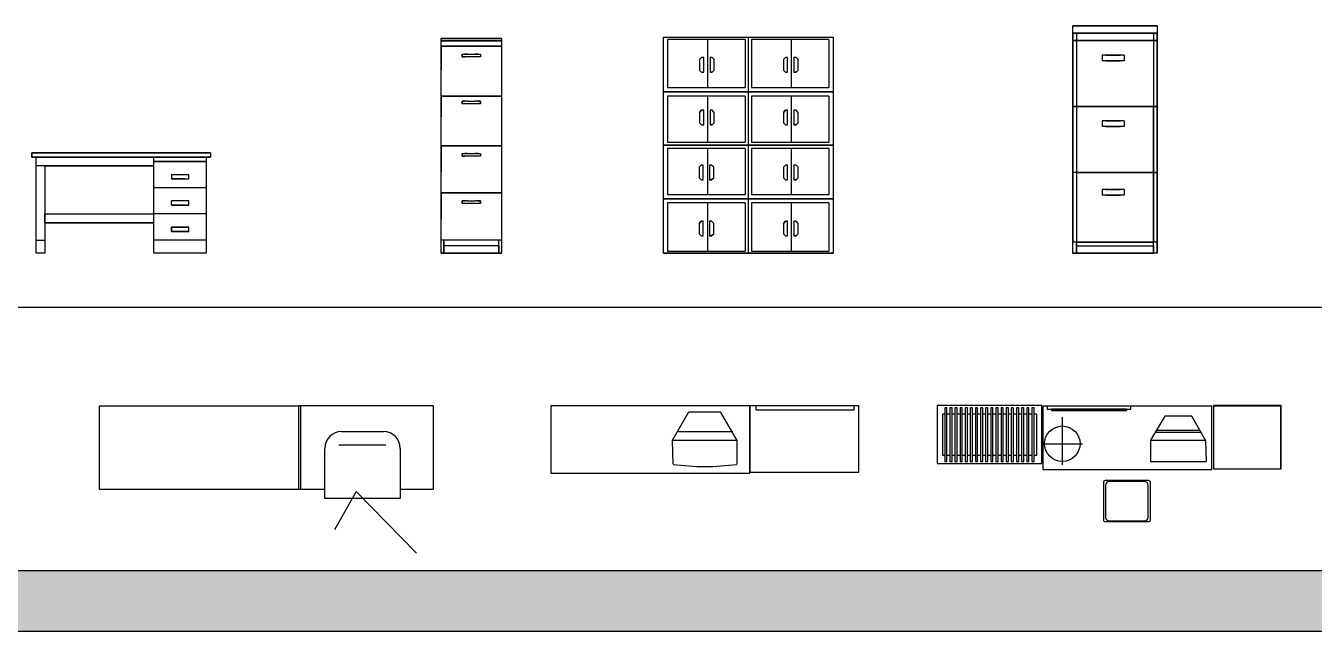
# Model space of a CAD drawing. Header units: millimetres. Extents: x 51491 to 87084, y 5379 to 33460.
# Drawn here: x 59983 to 74741, y 5379 to 12309 of the extents above; entities that cross this region are included whole.
import ezdxf

# ---------------------------------------------------------------- set-up
doc = ezdxf.new("R2010")
doc.units = ezdxf.units.MM
doc.layers.add('www.cad-blocks.net', color=7, linetype='Continuous')
doc.styles.get("Standard").update_dxf_attribs({"font": 'arial.ttf'})

# ---------------------------------------------------------------- blocks, each defined once
blk = doc.blocks.new('A$C37D12EBF')
at = {"linetype": 'Continuous'}
for p, q in [((966, 2604), (0, 2604)), ((0, 2604), (966, 2604)), ((0, 2604), (966, 2604)), ((0, 2604), (966, 2604)), ((0, 2520), (0, 2604)), ((0, 2520), (0, 2604)), ((966, 2520), (0, 2520)), ((966, 2520), (0, 2520)), ((0, 2520), (966, 2520)), ((966, 2520), (0, 2520)), ((966, 2520), (0, 2520)), ((966, 2520), (0, 2520)), ((0, 2436), (0, 2520)), ((0, 2436), (0, 2520)), ((0, 2520), (0, 2436)), ((0, 2436), (0, 2520)), ((42, 2520), (42, 2436)), ((924, 2520), (924, 2436)), ((924, 2520), (924, 2436)), ((924, 2520), (924, 2436)), ((966, 2604), (966, 2520)), ((966, 2604), (966, 2520)), ((966, 0), (966, 2520)), ((966, 2520), (966, 0)), ((966, 2520), (966, 2436)), ((966, 2520), (966, 2436)), ((0, 1680), (0, 2436)), ((0, 1680), (0, 2436)), ((0, 2436), (0, 1680)), ((0, 2436), (0, 1680)), ((0, 2436), (42, 2436)), ((0, 2436), (42, 2436)), ((42, 2436), (0, 2436)), ((42, 2436), (42, 1680)), ((924, 2436), (42, 2436)), ((42, 2436), (924, 2436)), ((924, 2436), (42, 2436)), ((126, 2436), (84, 2436)), ((924, 2436), (924, 1680)), ((924, 2436), (924, 1680)), ((924, 2436), (924, 1680)), ((924, 2436), (966, 2436)), ((924, 2436), (966, 2436)), ((966, 2436), (924, 2436)), ((966, 2436), (966, 1680)), ((966, 2436), (966, 1680)), ((378, 2268), (336, 2268)), ((378, 2268), (336, 2268)), ((378, 2268), (336, 2268)), ((378, 2268), (336, 2268)), ((336, 2268), (336, 2202)), ((420, 2268), (378, 2268)), ((420, 2268), (378, 2268)), ((378, 2268), (420, 2268)), ((420, 2268), (378, 2268)), ((546, 2268), (420, 2268)), ((546, 2268), (420, 2268)), ((546, 2268), (420, 2268)), ((420, 2268), (546, 2268)), ((588, 2268), (546, 2268)), ((588, 2268), (546, 2268)), ((588, 2268), (546, 2268)), ((588, 2268), (546, 2268)), ((588, 2268), (588, 2202)), ((378, 2202), (336, 2202)), ((378, 2202), (336, 2202)), ((378, 2202), (336, 2202)), ((378, 2202), (336, 2202)), ((420, 2202), (378, 2202)), ((378, 2202), (420, 2202)), ((420, 2202), (378, 2202)), ((420, 2202), (378, 2202)), ((420, 2202), (546, 2202)), ((546, 2202), (420, 2202)), ((546, 2202), (420, 2202)), ((546, 2202), (420, 2202)), ((588, 2202), (546, 2202)), ((588, 2202), (546, 2202)), ((588, 2202), (546, 2202)), ((588, 2202), (546, 2202)), ((0, 924), (0, 1680)), ((0, 924), (0, 1680)), ((0, 1680), (0, 924)), ((0, 1680), (0, 924)), ((0, 1680), (42, 1680)), ((0, 1680), (42, 1680)), ((42, 1680), (0, 1680)), ((924, 1680), (42, 1680)), ((42, 1680), (924, 1680)), ((924, 1680), (42, 1680)), ((42, 1680), (42, 924)), ((924, 1680), (924, 924)), ((924, 1680), (924, 924)), ((924, 924), (924, 1680)), ((924, 1680), (966, 1680)), ((924, 1680), (966, 1680)), ((966, 1680), (924, 1680)), ((966, 1680), (966, 924)), ((966, 1680), (966, 924)), ((378, 1517), (336, 1517)), ((378, 1517), (336, 1517)), ((378, 1517), (336, 1517)), ((378, 1517), (336, 1517)), ((336, 1517), (336, 1451)), ((420, 1517), (378, 1517)), ((378, 1517), (420, 1517)), ((420, 1517), (378, 1517)), ((420, 1517), (378, 1517)), ((420, 1517), (546, 1517)), ((546, 1517), (420, 1517)), ((546, 1517), (420, 1517)), ((546, 1517), (420, 1517)), ((588, 1517), (546, 1517)), ((588, 1517), (546, 1517)), ((588, 1517), (546, 1517)), ((588, 1517), (546, 1517)), ((588, 1517), (588, 1451)), ((378, 1451), (336, 1451)), ((378, 1451), (336, 1451)), ((378, 1451), (336, 1451)), ((378, 1451), (336, 1451)), ((420, 1451), (378, 1451)), ((420, 1451), (378, 1451)), ((378, 1451), (420, 1451)), ((420, 1451), (378, 1451)), ((546, 1451), (420, 1451)), ((546, 1451), (420, 1451)), ((546, 1451), (420, 1451)), ((420, 1451), (546, 1451)), ((588, 1451), (546, 1451)), ((588, 1451), (546, 1451)), ((588, 1451), (546, 1451)), ((588, 1451), (546, 1451)), ((0, 126), (0, 924)), ((0, 924), (0, 126)), ((0, 126), (0, 924)), ((0, 126), (0, 924)), ((42, 924), (0, 924)), ((42, 924), (0, 924)), ((42, 924), (0, 924)), ((924, 924), (42, 924)), ((924, 924), (42, 924)), ((42, 924), (924, 924)), ((42, 924), (42, 126)), ((924, 126), (924, 924)), ((924, 924), (924, 126)), ((924, 126), (924, 924)), ((924, 924), (966, 924)), ((966, 924), (924, 924)), ((924, 924), (966, 924)), ((966, 924), (966, 126)), ((966, 126), (966, 924)), ((378, 730), (336, 730)), ((378, 730), (336, 730)), ((378, 730), (336, 730)), ((378, 730), (336, 730)), ((336, 730), (336, 664)), ((378, 664), (336, 664)), ((378, 664), (336, 664)), ((378, 664), (336, 664)), ((378, 664), (336, 664)), ((420, 730), (378, 730)), ((420, 730), (378, 730)), ((378, 730), (420, 730)), ((420, 730), (378, 730)), ((420, 664), (378, 664)), ((378, 664), (420, 664)), ((420, 664), (378, 664)), ((420, 664), (378, 664)), ((546, 730), (420, 730)), ((546, 730), (420, 730)), ((546, 730), (420, 730)), ((420, 730), (546, 730)), ((420, 664), (546, 664)), ((546, 664), (420, 664)), ((546, 664), (420, 664)), ((546, 664), (420, 664)), ((588, 730), (546, 730)), ((588, 730), (546, 730)), ((588, 730), (546, 730)), ((588, 730), (546, 730)), ((588, 664), (546, 664)), ((588, 664), (546, 664)), ((588, 664), (546, 664)), ((588, 664), (546, 664)), ((588, 730), (588, 664)), ((42, 126), (0, 126)), ((42, 126), (0, 126)), ((0, 0), (0, 126)), ((0, 0), (0, 126)), ((966, 0), (0, 0)), ((0, 0), (42, 0)), ((42, 0), (0, 0)), ((924, 126), (42, 126)), ((924, 126), (42, 126)), ((42, 126), (924, 126)), ((42, 126), (924, 126)), ((42, 126), (42, 0)), ((42, 0), (42, 126)), ((42, 84), (924, 84)), ((42, 84), (924, 84)), ((42, 0), (42, 84)), ((42, 0), (42, 84)), ((924, 0), (42, 0)), ((42, 0), (924, 0)), ((966, 126), (924, 126)), ((966, 126), (924, 126)), ((924, 0), (924, 126)), ((924, 0), (924, 126)), ((924, 84), (924, 0)), ((924, 0), (924, 84)), ((966, 0), (924, 0)), ((966, 0), (924, 0))]:
    blk.add_line(p, q, dxfattribs=at)
blk = doc.blocks.new('A$C71880A43')
at = {"linetype": 'Continuous'}
for p, q in [((0, 2472), (984, 2472)), ((0, 2472), (984, 2472)), ((0, 1848), (0, 2472)), ((0, 1848), (0, 2472)), ((936, 2448), (48, 2448)), ((48, 2448), (48, 1896)), ((504, 2448), (504, 1896)), ((936, 2448), (936, 1896)), ((972, 2472), (972, 0)), ((984, 2472), (1944, 2472)), ((984, 2472), (1944, 2472)), ((1896, 2448), (1008, 2448)), ((1008, 2448), (1008, 1896)), ((1464, 2448), (1464, 1896)), ((1896, 2448), (1896, 1896)), ((1944, 2472), (1944, 1848)), ((1944, 2472), (1944, 1848)), ((414, 2217), (438, 2241)), ((438, 2241), (414, 2217)), ((414, 2217), (414, 2097)), ((414, 2217), (414, 2097)), ((462, 2241), (438, 2241)), ((462, 2241), (438, 2241)), ((462, 2073), (462, 2241)), ((462, 2073), (462, 2241)), ((558, 2241), (534, 2241)), ((558, 2241), (534, 2241)), ((534, 2241), (534, 2073)), ((534, 2241), (534, 2073)), ((582, 2217), (558, 2241)), ((582, 2217), (558, 2241)), ((582, 2097), (582, 2217)), ((582, 2097), (582, 2217)), ((1399, 2241), (1375, 2217)), ((1375, 2217), (1399, 2241)), ((1375, 2217), (1375, 2097)), ((1375, 2217), (1375, 2097)), ((1423, 2241), (1399, 2241)), ((1423, 2241), (1399, 2241)), ((1423, 2073), (1423, 2241)), ((1423, 2073), (1423, 2241)), ((1519, 2241), (1495, 2241)), ((1519, 2241), (1495, 2241)), ((1495, 2241), (1495, 2073)), ((1495, 2241), (1495, 2073)), ((1543, 2217), (1519, 2241)), ((1543, 2217), (1519, 2241)), ((1543, 2097), (1543, 2217)), ((1543, 2097), (1543, 2217)), ((414, 2097), (438, 2073)), ((414, 2097), (438, 2073)), ((438, 2073), (462, 2073)), ((438, 2073), (462, 2073)), ((534, 2073), (558, 2073)), ((558, 2073), (534, 2073)), ((582, 2097), (558, 2073)), ((558, 2073), (582, 2097)), ((1375, 2097), (1399, 2073)), ((1375, 2097), (1399, 2073)), ((1399, 2073), (1423, 2073)), ((1399, 2073), (1423, 2073)), ((1519, 2073), (1495, 2073)), ((1495, 2073), (1519, 2073)), ((1519, 2073), (1543, 2097)), ((1543, 2097), (1519, 2073)), ((0, 1248), (0, 1848)), ((0, 1248), (0, 1848)), ((0, 1848), (984, 1848)), ((984, 1848), (0, 1848)), ((984, 1848), (0, 1848)), ((0, 1848), (984, 1848)), ((48, 1896), (936, 1896)), ((48, 1800), (48, 1272)), ((936, 1800), (48, 1800)), ((504, 1800), (504, 1272)), ((936, 1800), (936, 1272)), ((1944, 1848), (984, 1848)), ((984, 1848), (1944, 1848)), ((984, 1848), (1944, 1848)), ((984, 1848), (1944, 1848)), ((1008, 1896), (1896, 1896)), ((1896, 1800), (1008, 1800)), ((1008, 1800), (1008, 1272)), ((1464, 1800), (1464, 1272)), ((1896, 1800), (1896, 1272)), ((1944, 1848), (1944, 1248)), ((1944, 1848), (1944, 1248)), ((438, 1637), (414, 1613)), ((414, 1613), (438, 1637)), ((462, 1637), (438, 1637)), ((462, 1637), (438, 1637)), ((462, 1469), (462, 1637)), ((462, 1469), (462, 1637)), ((558, 1637), (534, 1637)), ((558, 1637), (534, 1637)), ((534, 1637), (534, 1469)), ((534, 1637), (534, 1469)), ((582, 1613), (558, 1637)), ((582, 1613), (558, 1637)), ((1375, 1613), (1399, 1637)), ((1399, 1637), (1375, 1613)), ((1423, 1637), (1399, 1637)), ((1423, 1637), (1399, 1637)), ((1423, 1469), (1423, 1637)), ((1423, 1469), (1423, 1637)), ((1519, 1637), (1495, 1637)), ((1519, 1637), (1495, 1637)), ((1495, 1637), (1495, 1469)), ((1495, 1637), (1495, 1469)), ((1543, 1613), (1519, 1637)), ((1543, 1613), (1519, 1637)), ((414, 1613), (414, 1493)), ((414, 1613), (414, 1493)), ((414, 1493), (438, 1469)), ((414, 1493), (438, 1469)), ((558, 1469), (582, 1493)), ((582, 1493), (558, 1469)), ((582, 1493), (582, 1613)), ((582, 1493), (582, 1613)), ((1375, 1613), (1375, 1493)), ((1375, 1613), (1375, 1493)), ((1375, 1493), (1399, 1469)), ((1375, 1493), (1399, 1469)), ((1543, 1493), (1519, 1469)), ((1519, 1469), (1543, 1493)), ((1543, 1493), (1543, 1613)), ((1543, 1493), (1543, 1613)), ((438, 1469), (462, 1469)), ((438, 1469), (462, 1469)), ((558, 1469), (534, 1469)), ((534, 1469), (558, 1469)), ((1399, 1469), (1423, 1469)), ((1399, 1469), (1423, 1469)), ((1495, 1469), (1519, 1469)), ((1519, 1469), (1495, 1469)), ((0, 600), (0, 1248)), ((0, 600), (0, 1248)), ((0, 1236), (984, 1236)), ((984, 1236), (0, 1236)), ((0, 1236), (984, 1236)), ((0, 1236), (984, 1236)), ((48, 1272), (936, 1272)), ((936, 1200), (48, 1200)), ((48, 1200), (48, 672)), ((504, 1200), (504, 672)), ((936, 1200), (936, 672)), ((984, 1236), (1944, 1236)), ((984, 1236), (1944, 1236)), ((984, 1236), (1944, 1236)), ((1944, 1236), (984, 1236)), ((1008, 1272), (1896, 1272)), ((1896, 1200), (1008, 1200)), ((1008, 1200), (1008, 672)), ((1464, 1200), (1464, 672)), ((1896, 1200), (1896, 672)), ((1944, 1248), (1944, 600)), ((1944, 1248), (1944, 600)), ((408, 984), (432, 1008)), ((432, 1008), (408, 984)), ((408, 984), (408, 864)), ((408, 984), (408, 864)), ((456, 1008), (432, 1008)), ((456, 1008), (432, 1008)), ((456, 840), (456, 1008)), ((456, 840), (456, 1008)), ((552, 1008), (528, 1008)), ((552, 1008), (528, 1008)), ((528, 1008), (528, 840)), ((528, 1008), (528, 840)), ((576, 984), (552, 1008)), ((576, 984), (552, 1008)), ((576, 864), (576, 984)), ((576, 864), (576, 984)), ((1399, 1008), (1375, 984)), ((1375, 984), (1399, 1008)), ((1375, 984), (1375, 864)), ((1375, 984), (1375, 864)), ((1423, 1008), (1399, 1008)), ((1423, 1008), (1399, 1008)), ((1423, 840), (1423, 1008)), ((1423, 840), (1423, 1008)), ((1519, 1008), (1495, 1008)), ((1519, 1008), (1495, 1008)), ((1495, 1008), (1495, 840)), ((1495, 1008), (1495, 840)), ((1543, 984), (1519, 1008)), ((1543, 984), (1519, 1008)), ((1543, 864), (1543, 984)), ((1543, 864), (1543, 984)), ((408, 864), (432, 840)), ((408, 864), (432, 840)), ((432, 840), (456, 840)), ((432, 840), (456, 840)), ((528, 840), (552, 840)), ((552, 840), (528, 840)), ((576, 864), (552, 840)), ((552, 840), (576, 864)), ((1375, 864), (1399, 840)), ((1375, 864), (1399, 840)), ((1399, 840), (1423, 840)), ((1399, 840), (1423, 840)), ((1519, 840), (1495, 840)), ((1495, 840), (1519, 840)), ((1519, 840), (1543, 864)), ((1543, 864), (1519, 840)), ((0, 623), (984, 623)), ((984, 623), (0, 623)), ((984, 623), (0, 623)), ((0, 623), (984, 623)), ((0, 0), (0, 600)), ((0, 0), (0, 600)), ((48, 672), (936, 672)), ((984, 623), (1944, 623)), ((984, 623), (1944, 623)), ((984, 623), (1944, 623)), ((1944, 623), (984, 623)), ((1008, 672), (1896, 672)), ((1944, 600), (1944, 0)), ((1944, 600), (1944, 0)), ((936, 576), (48, 576)), ((48, 576), (48, 24)), ((504, 576), (504, 24)), ((936, 576), (936, 24)), ((1896, 576), (1008, 576)), ((1008, 576), (1008, 24)), ((1464, 576), (1464, 24)), ((1896, 576), (1896, 24)), ((432, 366), (408, 342)), ((408, 342), (432, 366)), ((408, 342), (408, 222)), ((408, 342), (408, 222)), ((456, 366), (432, 366)), ((456, 366), (432, 366)), ((456, 198), (456, 366)), ((456, 198), (456, 366)), ((552, 366), (528, 366)), ((552, 366), (528, 366)), ((528, 366), (528, 198)), ((528, 366), (528, 198)), ((576, 342), (552, 366)), ((576, 342), (552, 366)), ((576, 222), (576, 342)), ((576, 222), (576, 342)), ((1375, 342), (1399, 366)), ((1399, 366), (1375, 342)), ((1375, 342), (1375, 222)), ((1375, 342), (1375, 222)), ((1423, 366), (1399, 366)), ((1423, 366), (1399, 366)), ((1423, 198), (1423, 366)), ((1423, 198), (1423, 366)), ((1519, 366), (1495, 366)), ((1519, 366), (1495, 366)), ((1495, 366), (1495, 198)), ((1495, 366), (1495, 198)), ((1543, 342), (1519, 366)), ((1543, 342), (1519, 366)), ((1543, 222), (1543, 342)), ((1543, 222), (1543, 342)), ((408, 222), (432, 198)), ((408, 222), (432, 198)), ((432, 198), (456, 198)), ((432, 198), (456, 198)), ((552, 198), (528, 198)), ((528, 198), (552, 198)), ((552, 198), (576, 222)), ((576, 222), (552, 198)), ((1375, 222), (1399, 198)), ((1375, 222), (1399, 198)), ((1399, 198), (1423, 198)), ((1399, 198), (1423, 198)), ((1495, 198), (1519, 198)), ((1519, 198), (1495, 198)), ((1543, 222), (1519, 198)), ((1519, 198), (1543, 222)), ((984, 0), (0, 0)), ((984, 0), (0, 0)), ((0, 0), (984, 0)), ((48, 24), (936, 24)), ((1944, 0), (984, 0)), ((1944, 0), (984, 0)), ((984, 0), (1944, 0)), ((1008, 24), (1896, 24))]:
    blk.add_line(p, q, dxfattribs=at)
blk = doc.blocks.new('A$C40A412F2')
at = {"linetype": 'Continuous'}
for p, q in [((0, 2300), (4100, 2300)), ((4100, 2300), (0, 2300)), ((0, 2300), (4100, 2300)), ((4100, 2300), (0, 2300)), ((0, 2300), (4100, 2300)), ((4100, 2300), (0, 2300)), ((0, 2300), (4100, 2300)), ((0, 2300), (4100, 2300)), ((0, 2300), (0, 2200)), ((0, 2200), (0, 2300)), ((4100, 2200), (0, 2200)), ((0, 2200), (4100, 2200)), ((4100, 2200), (0, 2200)), ((100, 2000), (100, 2200)), ((100, 2000), (100, 2200)), ((2800, 2100), (2800, 2200)), ((2800, 2100), (2800, 2200)), ((2800, 1500), (2800, 2100)), ((2800, 1500), (2800, 2100)), ((4000, 2100), (2800, 2100)), ((4000, 2100), (2800, 2100)), ((2800, 2100), (4000, 2100)), ((4000, 2200), (4000, 2100)), ((4000, 2200), (4000, 2100)), ((4000, 2100), (4000, 1500)), ((4000, 2100), (4000, 300)), ((4100, 2300), (4100, 2200)), ((4100, 2300), (4100, 2200)), ((300, 2000), (100, 2000)), ((300, 2000), (100, 2000)), ((100, 300), (100, 2000)), ((100, 300), (100, 2000)), ((300, 2000), (2800, 2000)), ((300, 2000), (2800, 2000)), ((300, 2000), (2800, 2000)), ((2800, 2000), (300, 2000)), ((300, 2000), (300, 300)), ((300, 2000), (300, 300)), ((3200, 1800), (3200, 1700)), ((3200, 1800), (3200, 1700)), ((3200, 1800), (3600, 1800)), ((3600, 1700), (3600, 1800)), ((3600, 1700), (3600, 1800)), ((2800, 900), (2800, 1500)), ((2800, 900), (2800, 1500)), ((4000, 1500), (2800, 1500)), ((3200, 1700), (3500, 1700)), ((3500, 1700), (3200, 1700)), ((3500, 1700), (3600, 1700)), ((3500, 1700), (3600, 1700)), ((4000, 1500), (4000, 900)), ((3200, 1100), (3200, 1200)), ((3200, 1100), (3200, 1200)), ((3600, 1200), (3200, 1200)), ((3600, 1200), (3200, 1200)), ((3600, 1100), (3600, 1200)), ((3600, 1100), (3600, 1200)), ((300, 900), (2800, 900)), ((300, 900), (2800, 900)), ((300, 700), (300, 900)), ((300, 900), (300, 700)), ((2800, 300), (2800, 900)), ((2800, 300), (2800, 900)), ((4000, 900), (2800, 900)), ((3200, 1100), (3500, 1100)), ((3500, 1100), (3200, 1100)), ((3600, 1100), (3500, 1100)), ((3500, 1100), (3600, 1100)), ((4000, 900), (4000, 300)), ((300, 700), (2800, 700)), ((2800, 700), (300, 700)), ((3200, 600), (3200, 500)), ((3200, 500), (3200, 600)), ((3600, 600), (3200, 600)), ((3200, 600), (3600, 600)), ((3600, 500), (3600, 600)), ((3600, 500), (3600, 600)), ((100, 0), (100, 300)), ((100, 0), (100, 300)), ((100, 300), (300, 300)), ((100, 300), (300, 300)), ((300, 300), (300, 0)), ((300, 300), (300, 0)), ((2800, 0), (2800, 300)), ((2800, 0), (2800, 300)), ((4000, 300), (2800, 300)), ((3200, 500), (3500, 500)), ((3500, 500), (3200, 500)), ((3600, 500), (3500, 500)), ((3500, 500), (3600, 500)), ((4000, 300), (4000, 0)), ((4000, 300), (4000, 0)), ((300, 0), (100, 0)), ((300, 0), (100, 0)), ((4000, 0), (2800, 0)), ((4000, 0), (2800, 0))]:
    blk.add_line(p, q, dxfattribs=at)
blk = doc.blocks.new('A$C66C6076E')
at = {"linetype": 'Continuous'}
for p, q in [((690, 2460), (0, 2460)), ((0, 2460), (690, 2460)), ((0, 2460), (690, 2460)), ((0, 2460), (690, 2460)), ((0, 2460), (690, 2460)), ((0, 2430), (0, 2460)), ((0, 2430), (0, 2460)), ((690, 2430), (0, 2430)), ((0, 2430), (690, 2430)), ((690, 2430), (0, 2430)), ((690, 2430), (0, 2430)), ((690, 2430), (0, 2430)), ((0, 2370), (0, 2430)), ((0, 2370), (0, 2430)), ((0, 2370), (690, 2370)), ((690, 2370), (0, 2370)), ((690, 2370), (0, 2370)), ((0, 1800), (0, 2370)), ((0, 1800), (0, 2370)), ((0, 2370), (0, 2100)), ((690, 2460), (690, 2430)), ((690, 2460), (690, 2430)), ((690, 2430), (690, 0)), ((690, 2430), (690, 0)), ((690, 2430), (690, 2370)), ((690, 2430), (690, 2370)), ((690, 2370), (690, 1800)), ((690, 2370), (690, 1800)), ((240, 2280), (270, 2280)), ((240, 2280), (240, 2250)), ((240, 2250), (240, 2280)), ((240, 2250), (240, 2280)), ((240, 2280), (270, 2280)), ((240, 2280), (240, 2250)), ((240, 2280), (240, 2250)), ((240, 2250), (270, 2250)), ((270, 2250), (240, 2250)), ((300, 2280), (270, 2280)), ((270, 2280), (300, 2280)), ((300, 2250), (270, 2250)), ((300, 2250), (270, 2250)), ((300, 2280), (390, 2280)), ((300, 2280), (390, 2280)), ((390, 2250), (300, 2250)), ((390, 2250), (300, 2250)), ((420, 2280), (390, 2280)), ((390, 2280), (420, 2280)), ((420, 2250), (390, 2250)), ((420, 2250), (390, 2250)), ((420, 2280), (450, 2280)), ((420, 2280), (450, 2280)), ((450, 2250), (420, 2250)), ((450, 2250), (420, 2250)), ((450, 2280), (450, 2250)), ((450, 2280), (450, 2250)), ((450, 2280), (450, 2250)), ((0, 1800), (690, 1800)), ((0, 1800), (690, 1800)), ((690, 1800), (0, 1800)), ((0, 1260), (0, 1800)), ((0, 1260), (0, 1800)), ((0, 1800), (0, 1560)), ((690, 1800), (690, 1260)), ((690, 1800), (690, 1260)), ((240, 1740), (270, 1740)), ((270, 1740), (240, 1740)), ((240, 1740), (240, 1710)), ((240, 1740), (240, 1710)), ((240, 1740), (240, 1710)), ((240, 1710), (240, 1740)), ((240, 1740), (240, 1710)), ((270, 1710), (240, 1710)), ((270, 1710), (240, 1710)), ((300, 1740), (270, 1740)), ((300, 1740), (270, 1740)), ((300, 1710), (270, 1710)), ((300, 1710), (270, 1710)), ((300, 1740), (390, 1740)), ((300, 1740), (390, 1740)), ((390, 1710), (300, 1710)), ((390, 1710), (300, 1710)), ((420, 1740), (390, 1740)), ((420, 1740), (390, 1740)), ((420, 1710), (390, 1710)), ((420, 1710), (390, 1710)), ((420, 1740), (450, 1740)), ((450, 1740), (420, 1740)), ((450, 1710), (420, 1710)), ((450, 1710), (420, 1710)), ((450, 1740), (450, 1710)), ((450, 1740), (450, 1710)), ((450, 1710), (450, 1740)), ((0, 1230), (0, 1260)), ((0, 1230), (0, 1260)), ((0, 1230), (690, 1230)), ((690, 1230), (0, 1230)), ((690, 1230), (0, 1230)), ((0, 690), (0, 1230)), ((0, 690), (0, 1230)), ((0, 1230), (0, 930)), ((90, 1230), (60, 1230)), ((690, 1260), (690, 1230)), ((690, 1260), (690, 1230)), ((690, 1230), (690, 690)), ((690, 1230), (690, 690)), ((240, 1140), (270, 1140)), ((240, 1140), (270, 1140)), ((240, 1140), (240, 1110)), ((240, 1140), (240, 1110)), ((240, 1110), (240, 1140)), ((240, 1110), (240, 1140)), ((240, 1140), (240, 1110)), ((270, 1110), (240, 1110)), ((240, 1110), (270, 1110)), ((270, 1140), (300, 1140)), ((300, 1140), (270, 1140)), ((300, 1110), (270, 1110)), ((300, 1110), (270, 1110)), ((300, 1140), (390, 1140)), ((300, 1140), (390, 1140)), ((390, 1110), (300, 1110)), ((390, 1110), (300, 1110)), ((390, 1140), (420, 1140)), ((420, 1140), (390, 1140)), ((420, 1110), (390, 1110)), ((420, 1110), (390, 1110)), ((420, 1140), (450, 1140)), ((420, 1140), (450, 1140)), ((450, 1110), (420, 1110)), ((450, 1110), (420, 1110)), ((450, 1140), (450, 1110)), ((450, 1140), (450, 1110)), ((450, 1140), (450, 1110)), ((0, 690), (690, 690)), ((0, 690), (690, 690)), ((690, 690), (0, 690)), ((0, 150), (0, 690)), ((0, 150), (0, 690)), ((0, 690), (0, 390)), ((240, 600), (240, 570)), ((240, 570), (240, 600)), ((240, 600), (240, 570)), ((240, 600), (240, 570)), ((240, 600), (240, 570)), ((270, 600), (240, 600)), ((240, 600), (270, 600)), ((300, 600), (270, 600)), ((300, 600), (270, 600)), ((300, 600), (390, 600)), ((300, 600), (390, 600)), ((420, 600), (390, 600)), ((420, 600), (390, 600)), ((450, 600), (420, 600)), ((420, 600), (450, 600)), ((450, 570), (450, 600)), ((450, 600), (450, 570)), ((450, 600), (450, 570)), ((690, 690), (690, 150)), ((690, 690), (690, 150)), ((270, 570), (240, 570)), ((270, 570), (240, 570)), ((300, 570), (270, 570)), ((300, 570), (270, 570)), ((390, 570), (300, 570)), ((390, 570), (300, 570)), ((420, 570), (390, 570)), ((420, 570), (390, 570)), ((450, 570), (420, 570)), ((450, 570), (420, 570)), ((690, 150), (0, 150)), ((690, 150), (0, 150)), ((0, 0), (0, 150)), ((0, 0), (0, 150)), ((30, 0), (30, 150)), ((30, 150), (30, 0)), ((660, 0), (660, 150)), ((660, 0), (660, 150)), ((690, 0), (0, 0)), ((30, 0), (0, 0)), ((0, 0), (30, 0)), ((30, 90), (660, 90)), ((30, 90), (660, 90)), ((30, 0), (30, 90)), ((30, 0), (30, 90)), ((30, 0), (660, 0)), ((660, 0), (30, 0)), ((660, 90), (660, 0)), ((660, 0), (660, 90)), ((660, 0), (690, 0)), ((690, 0), (660, 0))]:
    blk.add_line(p, q, dxfattribs=at)
blk = doc.blocks.new('A$C2AD512C1')
for p, q in [((0, 1687), (2304, 1687)), ((0, 727), (0, 1687)), ((2285, 1688), (3821, 1688)), ((2285, 728), (2285, 1688)), ((2304, 1687), (2304, 727)), ((3821, 1688), (3821, 728)), ((2774, 1391), (3254, 1391)), ((2582, 623), (2582, 1199)), ((3279, 1235), (2743, 1235)), ((3446, 1199), (3446, 623)), ((2304, 727), (0, 727)), ((2582, 728), (2285, 728)), ((3446, 623), (2582, 623)), ((2942, 706), (2691, 267)), ((2942, 706), (3631, 0)), ((3821, 728), (3446, 728))]:
    blk.add_line(p, q)
for centre, start, end in [((2774, 1199), 90, 180), ((3254, 1199), 0, 90)]:
    blk.add_arc(centre, 192, start, end)
at = {"flags": 9}
for tag in ['XSIZE', 'YSIZE']:
    blk.add_attdef(tag, (2582, 911), '', height=0.96, dxfattribs=at)
at = {"width": 0.8, "flags": 9}
for tag in ['YSIZE', 'XSIZE', 'XSIZE', 'YSIZE']:
    blk.add_attdef(tag, (3014, 623), '', height=0.96, dxfattribs=at)
blk = doc.blocks.new('A$C3CF73052')
for p, q in [((0, 774), (0, 0)), ((2276, 774), (0, 774)), ((2276, 0), (2276, 774)), ((2276, 774), (2276, 12)), ((3528, 774), (2276, 774)), ((2348, 774), (2348, 726)), ((3474, 774), (2348, 774)), ((3474, 726), (3474, 774)), ((3528, 12), (3528, 774)), ((1392, 381), (1580, 702)), ((1580, 702), (1937, 702)), ((1937, 702), (2130, 375)), ((2348, 726), (3474, 726)), ((1459, 478), (2082, 478)), ((2130, 375), (1386, 375)), ((1398, 103), (1392, 381)), ((2130, 375), (2130, 103)), ((0, 0), (2276, 0)), ((2276, 12), (3528, 12))]:
    blk.add_line(p, q)
blk.add_arc((1764, 2784), 2706, 262.2228, 277.7772)
blk = doc.blocks.new('A$C380F1059')
for p, q in [((3166, 1330), (3166, 603)), ((3941, 1330), (3166, 1330)), ((3941, 603), (3941, 1330)), ((0, 1328), (0, 664)), ((1199, 1328), (0, 1328)), ((86, 1229), (59, 1229)), ((59, 1229), (59, 762)), ((86, 1302), (86, 687)), ((111, 1302), (86, 1302)), ((111, 687), (111, 1302)), ((145, 1229), (111, 1229)), ((145, 1302), (145, 687)), ((170, 1302), (145, 1302)), ((170, 687), (170, 1302)), ((203, 1229), (170, 1229)), ((203, 1302), (203, 687)), ((228, 1302), (203, 1302)), ((228, 687), (228, 1302)), ((262, 1229), (228, 1229)), ((262, 1302), (262, 687)), ((287, 1302), (262, 1302)), ((287, 687), (287, 1302)), ((321, 1229), (287, 1229)), ((321, 1302), (321, 687)), ((346, 1302), (321, 1302)), ((346, 687), (346, 1302)), ((379, 1229), (346, 1229)), ((379, 1302), (379, 687)), ((404, 1302), (379, 1302)), ((404, 687), (404, 1302)), ((438, 1229), (404, 1229)), ((438, 1302), (438, 687)), ((463, 1302), (438, 1302)), ((463, 687), (463, 1302)), ((497, 1229), (463, 1229)), ((497, 1302), (497, 687)), ((522, 1302), (497, 1302)), ((522, 687), (522, 1302)), ((555, 1229), (522, 1229)), ((555, 1302), (555, 687)), ((581, 1302), (555, 1302)), ((581, 687), (581, 1302)), ((614, 1229), (581, 1229)), ((614, 1302), (614, 687)), ((639, 1302), (614, 1302)), ((639, 687), (639, 1302)), ((673, 1229), (639, 1229)), ((673, 1302), (673, 687)), ((698, 1302), (673, 1302)), ((698, 687), (698, 1302)), ((731, 1229), (698, 1229)), ((731, 1302), (731, 687)), ((757, 1302), (731, 1302)), ((757, 687), (757, 1302)), ((790, 1229), (757, 1229)), ((790, 1302), (790, 687)), ((815, 1302), (790, 1302)), ((815, 687), (815, 1302)), ((849, 1229), (815, 1229)), ((849, 1302), (849, 687)), ((874, 1302), (849, 1302)), ((874, 687), (874, 1302)), ((907, 1229), (874, 1229)), ((907, 1302), (907, 687)), ((933, 1302), (907, 1302)), ((933, 687), (933, 1302)), ((966, 1229), (933, 1229)), ((966, 1302), (966, 687)), ((991, 1302), (966, 1302)), ((991, 687), (991, 1302)), ((1025, 1229), (991, 1229)), ((1025, 1302), (1025, 687)), ((1050, 1302), (1025, 1302)), ((1050, 687), (1050, 1302)), ((1083, 1229), (1050, 1229)), ((1083, 1302), (1083, 687)), ((1109, 1302), (1083, 1302)), ((1109, 687), (1109, 1302)), ((1140, 1229), (1109, 1229)), ((1140, 762), (1140, 1229)), ((1199, 664), (1199, 1328)), ((1211, 1323), (1211, 596)), ((3145, 1323), (1211, 1323)), ((1259, 1322), (1259, 1286)), ((2219, 1322), (1259, 1322)), ((1259, 1286), (2219, 1286)), ((1308, 1286), (1308, 1274)), ((2172, 1286), (1308, 1286)), ((1308, 1274), (2172, 1274)), ((1433, 1195), (1433, 650)), ((2172, 1274), (2172, 1286)), ((2219, 1286), (2219, 1322)), ((2606, 1209), (2444, 933)), ((2916, 1209), (2606, 1209)), ((3078, 926), (2916, 1209)), ((3145, 596), (3145, 1323)), ((3166, 1323), (3166, 603)), ((3934, 1323), (3166, 1323)), ((3934, 603), (3934, 1323)), ((2519, 1047), (3011, 1047)), ((1218, 892), (1663, 892)), ((2444, 933), (3078, 933)), ((2444, 933), (2444, 690)), ((3017, 1020), (2492, 1020)), ((3085, 690), (3078, 926)), ((59, 762), (86, 762)), ((111, 762), (145, 762)), ((170, 762), (203, 762)), ((228, 762), (262, 762)), ((287, 762), (321, 762)), ((346, 762), (379, 762)), ((404, 762), (438, 762)), ((463, 762), (497, 762)), ((522, 762), (555, 762)), ((581, 762), (614, 762)), ((639, 762), (673, 762)), ((698, 762), (731, 762)), ((757, 762), (790, 762)), ((815, 762), (849, 762)), ((874, 762), (907, 762)), ((933, 762), (966, 762)), ((991, 762), (1025, 762)), ((1050, 762), (1083, 762)), ((1109, 762), (1140, 762)), ((0, 664), (1199, 664)), ((86, 687), (111, 687)), ((145, 687), (170, 687)), ((203, 687), (228, 687)), ((262, 687), (287, 687)), ((321, 687), (346, 687)), ((379, 687), (404, 687)), ((438, 687), (463, 687)), ((497, 687), (522, 687)), ((555, 687), (581, 687)), ((614, 687), (639, 687)), ((673, 687), (698, 687)), ((731, 687), (757, 687)), ((790, 687), (815, 687)), ((849, 687), (874, 687)), ((907, 687), (933, 687)), ((966, 687), (991, 687)), ((1025, 687), (1050, 687)), ((1083, 687), (1109, 687)), ((1211, 596), (3145, 596)), ((2444, 690), (3085, 690)), ((3166, 603), (3941, 603)), ((3166, 603), (3934, 603)), ((1903, 447), (1903, 22)), ((2421, 469), (1925, 469)), ((2375, 460), (1971, 460)), ((2443, 22), (2443, 447)), ((1929, 418), (1929, 50)), ((2417, 50), (2417, 418)), ((1925, 0), (2421, 0)), ((1971, 9), (2375, 9))]:
    blk.add_line(p, q)
blk.add_circle((1433, 892), 203)
for centre, radius, start, end in [((1925, 447), 22, 90, 180), ((1971, 418), 41.7, 90, 180), ((2375, 418), 41.7, 0, 90), ((2421, 447), 22, 360, 90), ((1925, 22), 22, 180, 270), ((1971, 50), 41.7, 180, 270), ((2375, 50), 41.7, 270, 0), ((2421, 22), 22, 270, 0)]:
    blk.add_arc(centre, radius, start, end)
blk = doc.blocks.new('FORMAT')
at = {"layer": 'www.cad-blocks.net', "true_color": 0x546d8e}
h = blk.add_hatch(color=155, dxfattribs=at)
h.set_gradient(color1=(68, 68, 68), color2=(84, 109, 142), tint=1)
h.paths.add_polyline_path([(54629, 6072), (54629, 5379), (87084, 5379), (87084, 6072)])
at = {"layer": 'www.cad-blocks.net', "color": 155, "true_color": 0x546d8e}
for p, q in [((54629, 9087), (87084, 9087)), ((54629, 6072), (87084, 6072)), ((54629, 6072), (87084, 6072)), ((54629, 5379), (87084, 5379))]:
    blk.add_line(p, q, dxfattribs=at)

msp = doc.modelspace()

# ---------------------------------------------------------------- block references
for name, p in [('A$C37D12EBF', (71978, 9705)), ('A$C66C6076E', (64742, 9705)), ('A$C71880A43', (67287, 9705)), ('A$C2AD512C1', (60827, 6273)), ('A$C3CF73052', (65999, 7186)), ('A$C380F1059', (70423, 6633))]:
    msp.add_blockref(name, p)
at = {"xscale": 0.5, "yscale": 0.5, "zscale": 0.5}
msp.add_blockref('A$C40A412F2', (60051, 9705), dxfattribs=at)
at = {"layer": 'www.cad-blocks.net'}
msp.add_blockref('FORMAT', (0, 0), dxfattribs=at)

doc.saveas('drawing.dxf')
